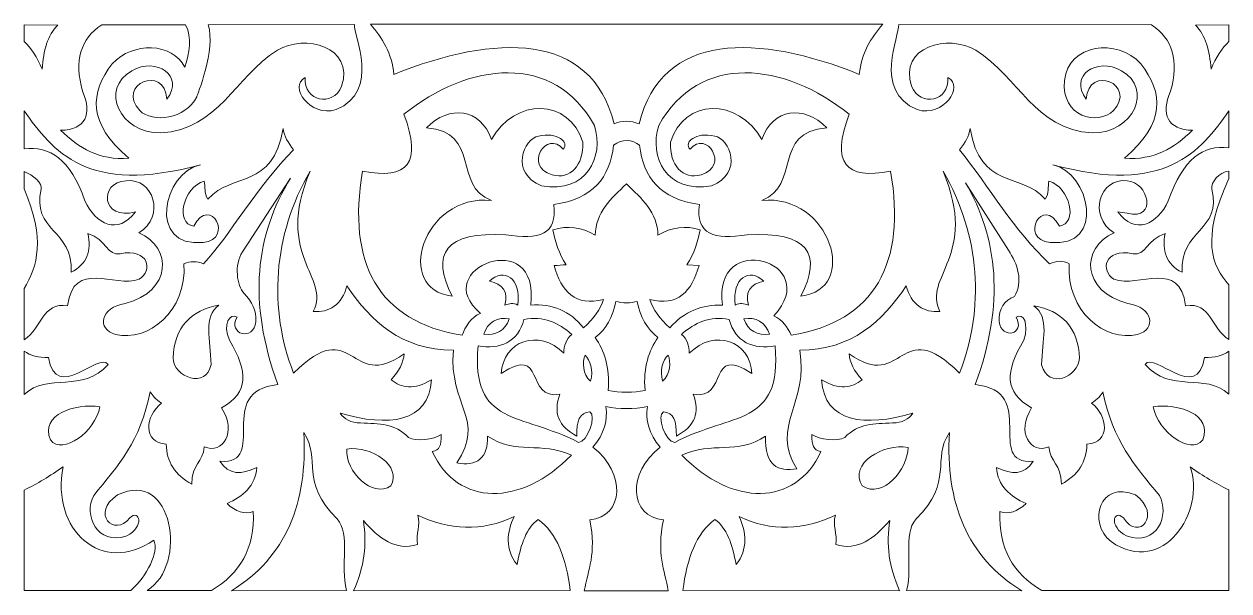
# Model space of a CAD drawing. Header units: centimetres. Extents: x -58 to 58, y -29 to 29.
# Drawn here: x 1.1 to 57.7, y -28.8 to -2.2 of the extents above; entities that cross this region are included whole.
import ezdxf

# ---------------------------------------------------------------- set-up
doc = ezdxf.new("R2010")
doc.units = ezdxf.units.CM
doc.header["$MEASUREMENT"] = 0
doc.layers.add('layer 1', color=7, linetype='Continuous')

msp = doc.modelspace()

# ---------------------------------------------------------------- linework, layer by layer
at = {"layer": 'layer 1', "color": 114, "lineweight": 9}
for points, knots in [([(1.14552, -2.25861), (1.14552, -2.25861), (1.14552, -3.03086), (1.14552, -3.03086), (1.14552, -3.03086), (1.46794, -3.3465), (1.75667, -3.77615), (1.99412, -4.33269), (1.99412, -4.33269), (2.05034, -3.46752), (2.2566, -2.74163), (2.73014, -2.26429), (2.73014, -2.26429), (2.73014, -2.26429), (1.14552, -2.25861), (1.14552, -2.25861)], [0, 0, 0, 0, 0.2, 0.2, 0.2, 0.2, 0.4, 0.4, 0.4, 0.4, 0.6, 0.6, 0.6, 0.6, 1, 1, 1, 1]), ([(8.70057, -4.24764), (8.89878, -3.55367), (9.04535, -2.86745), (8.73517, -2.24977), (8.73517, -2.24977), (8.73517, -2.24977), (4.79246, -2.26139), (4.79246, -2.26139), (4.79246, -2.26139), (3.79253, -2.90796), (3.49195, -3.94212), (3.89077, -5.364), (3.89077, -5.364), (4.36591, -6.46393), (4.03743, -7.16676), (2.85897, -7.20779), (2.85897, -7.20779), (3.71664, -8.025), (4.68725, -8.6361), (6.0609, -8.51089), (6.0609, -8.51089), (4.11908, -6.88023), (4.23572, -5.4392), (5.28802, -4.08449), (5.28802, -4.08449), (6.25243, -3.03208), (8.11069, -3.0868), (8.70057, -4.24764)], [0, 0, 0, 0, 0.125, 0.125, 0.125, 0.125, 0.25, 0.25, 0.25, 0.25, 0.375, 0.375, 0.375, 0.375, 0.5, 0.5, 0.5, 0.5, 0.625, 0.625, 0.625, 0.625, 0.75, 0.75, 0.75, 0.75, 1, 1, 1, 1]), ([(9.25727, -5.6346), (8.7296, -6.69816), (7.18021, -6.87765), (6.57612, -6.27715), (6.57612, -6.27715), (5.45639, -5.04949), (7.74997, -4.0913), (7.85513, -5.73994), (7.85513, -5.73994), (8.69354, -4.63484), (7.35411, -3.75625), (6.20722, -4.40809), (6.20722, -4.40809), (4.69632, -5.27199), (5.61685, -7.33673), (7.56986, -7.33189), (7.56986, -7.33189), (10.31174, -7.13883), (11.00181, -4.7384), (13.04442, -3.44913), (13.04442, -3.44913), (14.32606, -2.67232), (16.67549, -3.26776), (16.06199, -5.14126), (16.06199, -5.14126), (15.63943, -6.14454), (14.27903, -5.84916), (14.35061, -4.72758), (14.35061, -4.72758), (13.57154, -5.1343), (14.55295, -6.60974), (15.80436, -6.23752), (15.80436, -6.23752), (17.91443, -5.34119), (16.62445, -2.76907), (16.6604, -2.2436), (16.6604, -2.2436), (16.6604, -2.2436), (9.79406, -2.2539), (9.79406, -2.2539), (9.79406, -2.2539), (10.16558, -3.38012), (9.25727, -5.6346), (9.25727, -5.6346)], [0, 0, 0, 0, 0.08333333, 0.08333333, 0.08333333, 0.08333333, 0.16666667, 0.16666667, 0.16666667, 0.16666667, 0.25, 0.25, 0.25, 0.25, 0.33333333, 0.33333333, 0.33333333, 0.33333333, 0.41666667, 0.41666667, 0.41666667, 0.41666667, 0.5, 0.5, 0.5, 0.5, 0.58333333, 0.58333333, 0.58333333, 0.58333333, 0.66666667, 0.66666667, 0.66666667, 0.66666667, 0.75, 0.75, 0.75, 0.75, 0.83333333, 0.83333333, 0.83333333, 0.83333333, 1, 1, 1, 1]), ([(30.03866, -6.89753), (31.09733, -2.56923), (35.64655, -2.67386), (40.38052, -4.58091), (40.38052, -4.58091), (40.47142, -3.59735), (40.92695, -2.87379), (41.48464, -2.22292), (41.48464, -2.22292), (41.48464, -2.22292), (17.41487, -2.22292), (17.41487, -2.22292), (17.41487, -2.22292), (17.97256, -2.87379), (18.4281, -3.59735), (18.51899, -4.58091), (18.51899, -4.58091), (23.25296, -2.67386), (27.80218, -2.56923), (28.86085, -6.89753), (28.86085, -6.89753), (29.24536, -6.74578), (29.64457, -6.74955), (30.03866, -6.89753)], [0, 0, 0, 0, 0.14285714, 0.14285714, 0.14285714, 0.14285714, 0.28571429, 0.28571429, 0.28571429, 0.28571429, 0.42857143, 0.42857143, 0.42857143, 0.42857143, 0.57142857, 0.57142857, 0.57142857, 0.57142857, 0.71428571, 0.71428571, 0.71428571, 0.71428571, 1, 1, 1, 1]), ([(54.10705, -2.26139), (55.10698, -2.90796), (55.40756, -3.94212), (55.00874, -5.364), (55.00874, -5.364), (54.5336, -6.46393), (54.86208, -7.16676), (56.04054, -7.20779), (56.04054, -7.20779), (55.18287, -8.025), (54.21226, -8.6361), (52.83861, -8.51089), (52.83861, -8.51089), (54.78044, -6.88023), (54.66379, -5.4392), (53.61149, -4.08449), (53.61149, -4.08449), (52.49809, -2.86949), (50.19153, -3.13824), (50.02312, -4.87048), (50.02312, -4.87048), (49.84894, -6.59828), (51.60129, -6.99495), (52.3234, -6.27715), (52.3234, -6.27715), (53.44312, -5.04949), (51.14955, -4.0913), (51.04438, -5.73994), (51.04438, -5.73994), (50.20598, -4.63484), (51.5454, -3.75625), (52.69229, -4.40809), (52.69229, -4.40809), (54.20318, -5.27199), (53.28266, -7.33673), (51.32965, -7.33189), (51.32965, -7.33189), (48.58777, -7.13882), (47.8977, -4.73841), (45.85509, -3.44913), (45.85509, -3.44913), (44.57345, -2.67232), (42.22402, -3.26776), (42.83752, -5.14126), (42.83752, -5.14126), (43.26008, -6.14454), (44.62048, -5.84916), (44.5489, -4.72758), (44.5489, -4.72758), (45.32797, -5.1343), (44.34656, -6.60974), (43.09515, -6.23752), (43.09515, -6.23752), (40.98508, -5.34119), (42.27506, -2.76907), (42.23912, -2.2436), (42.23912, -2.2436), (42.23912, -2.2436), (54.10705, -2.26139), (54.10705, -2.26139)], [0, 0, 0, 0, 0.0625, 0.0625, 0.0625, 0.0625, 0.125, 0.125, 0.125, 0.125, 0.1875, 0.1875, 0.1875, 0.1875, 0.25, 0.25, 0.25, 0.25, 0.3125, 0.3125, 0.3125, 0.3125, 0.375, 0.375, 0.375, 0.375, 0.4375, 0.4375, 0.4375, 0.4375, 0.5, 0.5, 0.5, 0.5, 0.5625, 0.5625, 0.5625, 0.5625, 0.625, 0.625, 0.625, 0.625, 0.6875, 0.6875, 0.6875, 0.6875, 0.75, 0.75, 0.75, 0.75, 0.8125, 0.8125, 0.8125, 0.8125, 0.875, 0.875, 0.875, 0.875, 1, 1, 1, 1]), ([(57.74552, -2.25864), (57.74552, -2.25864), (57.74551, -3.03918), (57.74551, -3.03918), (57.74551, -3.03918), (57.42652, -3.35402), (57.14077, -3.78104), (56.90541, -4.33269), (56.90541, -4.33269), (56.8492, -3.46752), (56.64298, -2.74163), (56.16937, -2.26429), (56.16937, -2.26429), (56.16937, -2.26429), (57.74552, -2.25864), (57.74552, -2.25864)], [0, 0, 0, 0, 0.2, 0.2, 0.2, 0.2, 0.4, 0.4, 0.4, 0.4, 0.6, 0.6, 0.6, 0.6, 1, 1, 1, 1]), ([(29.44051, -9.72579), (30.15212, -10.39449), (30.91288, -11.07504), (30.92195, -12.1306), (30.92195, -12.1306), (31.55991, -11.74447), (32.22234, -11.66178), (32.90935, -11.8824), (32.90935, -11.8824), (32.80075, -12.427), (32.63827, -12.97169), (32.28369, -13.51644), (32.28369, -13.51644), (32.28369, -13.51644), (32.85415, -13.55781), (32.85415, -13.55781), (32.85415, -13.55781), (32.51079, -14.76449), (31.86062, -15.48848), (30.53551, -15.15048), (30.53551, -15.15048), (30.68883, -15.60549), (31.00162, -16.04681), (31.47401, -16.47427), (31.47401, -16.47427), (32.16631, -15.71978), (32.99345, -15.36684), (33.95551, -15.41551), (33.95551, -15.41551), (33.4526, -11.82334), (38.7462, -13.35401), (36.36616, -15.91193), (36.36616, -15.91193), (36.78373, -16.12433), (37.03104, -16.4472), (37.17859, -16.8259), (37.17859, -16.8259), (41.13504, -16.19498), (42.5949, -13.40268), (41.85268, -9.13141), (41.85268, -9.13141), (39.73035, -9.53127), (39.03946, -8.75745), (39.9105, -6.45461), (39.9105, -6.45461), (36.87612, -4.00489), (32.85836, -3.54105), (30.95875, -6.98026), (30.95875, -6.98026), (30.49763, -8.48063), (31.32714, -10.17402), (33.44301, -9.81398), (33.44301, -9.81398), (34.96465, -9.20028), (34.28365, -7.60393), (33.59022, -7.47668), (33.59022, -7.47668), (32.70685, -7.26941), (32.11184, -7.77022), (32.43091, -8.0972), (32.43091, -8.0972), (33.18749, -7.14709), (34.32867, -8.899), (32.94616, -9.29688), (32.94616, -9.29688), (32.10281, -9.5347), (31.46481, -8.84521), (31.51081, -7.76626), (31.51081, -7.76626), (32.11966, -5.70384), (34.72353, -5.66416), (35.79845, -7.64215), (35.79845, -7.64215), (36.3214, -6.14691), (37.77519, -6.01091), (38.85317, -7.08368), (38.85317, -7.08368), (36.2708, -7.29052), (37.64479, -9.81398), (35.79845, -10.49656), (35.79845, -10.49656), (39.02962, -10.17243), (40.41281, -14.7023), (37.63864, -14.98501), (37.63864, -14.98501), (38.67611, -13.01137), (37.95693, -11.94614), (35.11758, -12.10992), (35.11758, -12.10992), (33.56555, -12.34102), (32.68221, -12.1205), (32.87255, -10.68272), (32.87255, -10.68272), (31.02161, -10.45253), (30.23949, -9.40977), (30.05706, -7.91105), (30.05706, -7.91105), (29.76328, -7.63979), (29.19755, -7.58861), (28.84245, -7.91105), (28.84245, -7.91105), (28.66002, -9.40977), (27.8779, -10.45253), (26.02696, -10.68272), (26.02696, -10.68272), (26.2173, -12.1205), (25.33397, -12.34102), (23.78193, -12.10992), (23.78193, -12.10992), (20.94258, -11.94614), (20.2234, -13.01137), (21.26087, -14.98501), (21.26087, -14.98501), (18.4867, -14.7023), (19.86989, -10.17243), (23.10106, -10.49656), (23.10106, -10.49656), (21.25472, -9.81398), (22.62871, -7.29052), (20.04634, -7.08368), (20.04634, -7.08368), (21.12432, -6.01091), (22.57811, -6.14691), (23.10106, -7.64215), (23.10106, -7.64215), (24.17598, -5.66416), (26.77985, -5.70384), (27.3887, -7.76626), (27.3887, -7.76626), (27.4347, -8.84521), (26.7967, -9.5347), (25.95335, -9.29688), (25.95335, -9.29688), (24.57085, -8.899), (25.71202, -7.14709), (26.46861, -8.0972), (26.46861, -8.0972), (26.78767, -7.77022), (26.19266, -7.26941), (25.30929, -7.47668), (25.30929, -7.47668), (24.61586, -7.60393), (23.93486, -9.20028), (25.4565, -9.81398), (25.4565, -9.81398), (27.57238, -10.17402), (28.40188, -8.48063), (27.94076, -6.98026), (27.94076, -6.98026), (26.04115, -3.54105), (22.02339, -4.00489), (18.98901, -6.45461), (18.98901, -6.45461), (19.86005, -8.75745), (19.16916, -9.53127), (17.04684, -9.13141), (17.04684, -9.13141), (16.30461, -13.40268), (17.76447, -16.19498), (21.72092, -16.8259), (21.72092, -16.8259), (21.86848, -16.4472), (22.13879, -15.96499), (22.59084, -15.79812), (22.59084, -15.79812), (20.07279, -13.7184), (25.44691, -11.61838), (24.944, -15.41551), (24.944, -15.41551), (25.95202, -15.32127), (26.80216, -15.69702), (27.4255, -16.47427), (27.4255, -16.47427), (27.89789, -16.04681), (28.21068, -15.60549), (28.364, -15.15048), (28.364, -15.15048), (27.03889, -15.48848), (26.38872, -14.76449), (26.04536, -13.55781), (26.04536, -13.55781), (26.23553, -13.54399), (26.4257, -13.53021), (26.61582, -13.51644), (26.61582, -13.51644), (26.26124, -12.97169), (26.09876, -12.427), (25.99016, -11.8824), (25.99016, -11.8824), (26.67717, -11.66178), (27.3396, -11.74447), (27.97756, -12.1306), (27.97756, -12.1306), (27.98663, -11.07504), (28.7289, -10.39449), (29.44051, -9.72579)], [0, 0, 0, 0, 0.02, 0.02, 0.02, 0.02, 0.04, 0.04, 0.04, 0.04, 0.06, 0.06, 0.06, 0.06, 0.08, 0.08, 0.08, 0.08, 0.1, 0.1, 0.1, 0.1, 0.12, 0.12, 0.12, 0.12, 0.14, 0.14, 0.14, 0.14, 0.16, 0.16, 0.16, 0.16, 0.18, 0.18, 0.18, 0.18, 0.2, 0.2, 0.2, 0.2, 0.22, 0.22, 0.22, 0.22, 0.24, 0.24, 0.24, 0.24, 0.26, 0.26, 0.26, 0.26, 0.28, 0.28, 0.28, 0.28, 0.3, 0.3, 0.3, 0.3, 0.32, 0.32, 0.32, 0.32, 0.34, 0.34, 0.34, 0.34, 0.36, 0.36, 0.36, 0.36, 0.38, 0.38, 0.38, 0.38, 0.4, 0.4, 0.4, 0.4, 0.42, 0.42, 0.42, 0.42, 0.44, 0.44, 0.44, 0.44, 0.46, 0.46, 0.46, 0.46, 0.48, 0.48, 0.48, 0.48, 0.5, 0.5, 0.5, 0.5, 0.52, 0.52, 0.52, 0.52, 0.54, 0.54, 0.54, 0.54, 0.56, 0.56, 0.56, 0.56, 0.58, 0.58, 0.58, 0.58, 0.6, 0.6, 0.6, 0.6, 0.62, 0.62, 0.62, 0.62, 0.64, 0.64, 0.64, 0.64, 0.66, 0.66, 0.66, 0.66, 0.68, 0.68, 0.68, 0.68, 0.7, 0.7, 0.7, 0.7, 0.72, 0.72, 0.72, 0.72, 0.74, 0.74, 0.74, 0.74, 0.76, 0.76, 0.76, 0.76, 0.78, 0.78, 0.78, 0.78, 0.8, 0.8, 0.8, 0.8, 0.82, 0.82, 0.82, 0.82, 0.84, 0.84, 0.84, 0.84, 0.86, 0.86, 0.86, 0.86, 0.88, 0.88, 0.88, 0.88, 0.9, 0.9, 0.9, 0.9, 0.92, 0.92, 0.92, 0.92, 0.94, 0.94, 0.94, 0.94, 0.96, 0.96, 0.96, 0.96, 1, 1, 1, 1]), ([(1.14552, -8.07409), (2.35247, -7.95441), (3.30621, -8.51721), (3.99988, -10.51719), (3.99988, -10.51719), (4.51807, -11.62767), (5.55478, -12.1393), (6.37373, -11.03436), (6.37373, -11.03436), (4.79236, -11.4788), (4.61957, -9.64633), (5.93324, -9.57571), (5.93324, -9.57571), (7.22774, -9.4098), (7.80745, -11.25132), (6.54047, -12.01649), (6.54047, -12.01649), (8.13346, -12.72494), (8.09317, -14.75206), (5.89528, -15.33663), (5.89528, -15.33663), (4.7227, -15.50531), (4.53711, -16.54694), (5.4444, -16.78503), (5.4444, -16.78503), (6.96561, -17.15698), (8.80281, -15.6902), (8.65559, -13.47512), (8.65559, -13.47512), (8.96222, -13.32993), (9.26885, -13.34693), (9.57568, -13.47512), (9.57568, -13.47512), (10.83702, -12.12195), (12.05237, -9.88083), (13.80815, -8.11786), (13.80815, -8.11786), (13.53208, -7.80079), (13.36648, -7.46982), (13.31125, -7.12505), (13.31125, -7.12505), (12.82385, -9.99679), (10.95287, -9.14177), (9.7781, -10.43451), (9.7781, -10.43451), (9.59402, -10.15178), (9.6677, -9.8691), (9.61248, -9.58645), (9.61248, -9.58645), (8.60621, -9.88552), (8.2289, -11.5872), (9.11564, -11.70651), (9.11564, -11.70651), (9.90585, -10.21879), (11.03473, -12.32549), (9.55727, -12.47182), (9.55727, -12.47182), (6.89952, -12.74476), (7.69489, -9.17665), (9.42841, -8.8212), (9.42841, -8.8212), (4.12183, -10.28215), (2.47861, -8.17698), (1.14552, -6.28552), (1.14552, -6.28552), (1.14552, -6.28552), (1.14552, -8.07409), (1.14552, -8.07409)], [0, 0, 0, 0, 0.05555556, 0.05555556, 0.05555556, 0.05555556, 0.11111111, 0.11111111, 0.11111111, 0.11111111, 0.16666667, 0.16666667, 0.16666667, 0.16666667, 0.22222222, 0.22222222, 0.22222222, 0.22222222, 0.27777778, 0.27777778, 0.27777778, 0.27777778, 0.33333333, 0.33333333, 0.33333333, 0.33333333, 0.38888889, 0.38888889, 0.38888889, 0.38888889, 0.44444444, 0.44444444, 0.44444444, 0.44444444, 0.5, 0.5, 0.5, 0.5, 0.55555556, 0.55555556, 0.55555556, 0.55555556, 0.61111111, 0.61111111, 0.61111111, 0.61111111, 0.66666667, 0.66666667, 0.66666667, 0.66666667, 0.72222222, 0.72222222, 0.72222222, 0.72222222, 0.77777778, 0.77777778, 0.77777778, 0.77777778, 0.83333333, 0.83333333, 0.83333333, 0.83333333, 0.88888889, 0.88888889, 0.88888889, 0.88888889, 1, 1, 1, 1]), ([(57.74552, -6.29756), (56.41392, -8.18588), (54.76643, -10.27905), (49.47102, -8.8212), (49.47102, -8.8212), (51.20464, -9.17665), (51.99999, -12.74476), (49.34227, -12.47182), (49.34227, -12.47182), (47.86477, -12.32549), (48.99367, -10.21879), (49.78392, -11.70651), (49.78392, -11.70651), (50.67062, -11.5872), (50.29329, -9.88552), (49.28707, -9.58645), (49.28707, -9.58645), (49.23184, -9.8691), (49.30548, -10.15178), (49.12141, -10.43451), (49.12141, -10.43451), (47.94659, -9.14177), (46.07567, -9.99679), (45.58819, -7.12505), (45.58819, -7.12505), (45.533, -7.46982), (45.36741, -7.80079), (45.09139, -8.11786), (45.09139, -8.11786), (46.51752, -9.88839), (47.63705, -11.91702), (49.32383, -13.47512), (49.32383, -13.47512), (49.63074, -13.34442), (49.93733, -13.28708), (50.24391, -13.47512), (50.24391, -13.47512), (50.09662, -15.6902), (51.9339, -17.15698), (53.4551, -16.78503), (53.4551, -16.78503), (54.3624, -16.54694), (54.17681, -15.50531), (53.00423, -15.33663), (53.00423, -15.33663), (50.80634, -14.75206), (50.76605, -12.72494), (52.35904, -12.01649), (52.35904, -12.01649), (51.09203, -11.25132), (51.67176, -9.4098), (52.96627, -9.57571), (52.96627, -9.57571), (53.9438, -9.61868), (54.43782, -11.45142), (52.96744, -11.09644), (52.96744, -11.09644), (52.96744, -11.09644), (52.5258, -11.03436), (52.5258, -11.03436), (52.5258, -11.03436), (53.34475, -12.1393), (54.38143, -11.62767), (54.89963, -10.51719), (54.89963, -10.51719), (55.59337, -8.5169), (56.53306, -7.88345), (57.74552, -8.02917), (57.74552, -8.02917), (57.74552, -8.02917), (57.74552, -6.29756), (57.74552, -6.29756)], [0, 0, 0, 0, 0.05263158, 0.05263158, 0.05263158, 0.05263158, 0.10526316, 0.10526316, 0.10526316, 0.10526316, 0.15789474, 0.15789474, 0.15789474, 0.15789474, 0.21052632, 0.21052632, 0.21052632, 0.21052632, 0.26315789, 0.26315789, 0.26315789, 0.26315789, 0.31578947, 0.31578947, 0.31578947, 0.31578947, 0.36842105, 0.36842105, 0.36842105, 0.36842105, 0.42105263, 0.42105263, 0.42105263, 0.42105263, 0.47368421, 0.47368421, 0.47368421, 0.47368421, 0.52631579, 0.52631579, 0.52631579, 0.52631579, 0.57894737, 0.57894737, 0.57894737, 0.57894737, 0.63157895, 0.63157895, 0.63157895, 0.63157895, 0.68421053, 0.68421053, 0.68421053, 0.68421053, 0.73684211, 0.73684211, 0.73684211, 0.73684211, 0.78947368, 0.78947368, 0.78947368, 0.78947368, 0.84210526, 0.84210526, 0.84210526, 0.84210526, 0.89473684, 0.89473684, 0.89473684, 0.89473684, 1, 1, 1, 1]), ([(1.14552, -17.03692), (1.14552, -17.03692), (1.14552, -14.6389), (1.14552, -14.6389), (1.14552, -14.6389), (1.78008, -13.58329), (2.15638, -12.31527), (1.14553, -9.95946), (1.14553, -9.95946), (1.14553, -9.95946), (1.14552, -9.14359), (1.14552, -9.14359), (1.14552, -9.14359), (1.58198, -9.29247), (2.01714, -9.70426), (1.95385, -9.96375), (1.95385, -9.96375), (1.47244, -11.9349), (3.4683, -11.86175), (3.35581, -13.86805), (3.35581, -13.86805), (4.10189, -13.49661), (4.30896, -12.86226), (4.14711, -12.04788), (4.14711, -12.04788), (5.0182, -12.34435), (5.06093, -13.11827), (5.65604, -12.99934), (5.65604, -12.99934), (7.02723, -12.7277), (7.19586, -13.79897), (6.55777, -14.19896), (6.55777, -14.19896), (5.36164, -14.62304), (3.46603, -13.24046), (3.19023, -15.44003), (3.19023, -15.44003), (1.9798, -15.26157), (1.98121, -16.52158), (1.14552, -17.03692)], [0, 0, 0, 0, 0.09090909, 0.09090909, 0.09090909, 0.09090909, 0.18181818, 0.18181818, 0.18181818, 0.18181818, 0.27272727, 0.27272727, 0.27272727, 0.27272727, 0.36363636, 0.36363636, 0.36363636, 0.36363636, 0.45454545, 0.45454545, 0.45454545, 0.45454545, 0.54545455, 0.54545455, 0.54545455, 0.54545455, 0.63636364, 0.63636364, 0.63636364, 0.63636364, 0.72727273, 0.72727273, 0.72727273, 0.72727273, 0.81818182, 0.81818182, 0.81818182, 0.81818182, 1, 1, 1, 1]), ([(6.93, -28.80202), (6.93, -28.80202), (9.94375, -28.80202), (9.94375, -28.80202), (9.94375, -28.80202), (11.2893, -28.02217), (11.99009, -26.81723), (11.91274, -25.09954), (11.91274, -25.09954), (11.50164, -25.25498), (11.09071, -25.09799), (10.67978, -24.72719), (10.67978, -24.72719), (11.43073, -24.37999), (12.01515, -23.90509), (12.07837, -23.03107), (12.07837, -23.03107), (11.3571, -23.38636), (10.75059, -23.38335), (10.34853, -22.74156), (10.34853, -22.74156), (12.6733, -22.90699), (10.05967, -19.42862), (13.07204, -19.14244), (13.07204, -19.14244), (11.61989, -15.2216), (12.0405, -12.08222), (13.66531, -9.44574), (13.66531, -9.44574), (13.66531, -9.44574), (11.39969, -12.9148), (11.39969, -12.9148), (11.39969, -12.9148), (10.99873, -13.5234), (11.14214, -14.48681), (11.48475, -14.85971), (11.48475, -14.85971), (11.85812, -15.27484), (12.05921, -15.6455), (12.03809, -16.18986), (12.03809, -16.18986), (11.93149, -17.13235), (10.69457, -16.78728), (11.14898, -15.97721), (11.14898, -15.97721), (10.81796, -15.75404), (10.4639, -16.31151), (10.78752, -17.06346), (10.78752, -17.06346), (11.6772, -18.54064), (11.71674, -19.49203), (10.42215, -20.23876), (10.42215, -20.23876), (11.16589, -21.35053), (10.4762, -22.43222), (9.61248, -22.05893), (9.61248, -22.05893), (9.55418, -22.79036), (9.02657, -22.85732), (9.02361, -23.81709), (9.02361, -23.81709), (8.23224, -23.38283), (7.83356, -22.75532), (7.82753, -21.93485), (7.82753, -21.93485), (6.68759, -21.86534), (6.84343, -20.59678), (7.60667, -20.01129), (7.60667, -20.01129), (7.32854, -19.82898), (7.16627, -19.65228), (7.07303, -19.47343), (7.07303, -19.47343), (6.5973, -21.81824), (5.58602, -22.92587), (4.41395, -24.34434), (4.41395, -24.34434), (3.92702, -25.25365), (4.57431, -26.72069), (5.96435, -26.24385), (5.96435, -26.24385), (6.81101, -25.81594), (6.58396, -24.95173), (6.11158, -25.39582), (6.11158, -25.39582), (5.37559, -26.34319), (4.25152, -25.16659), (5.54113, -24.3202), (5.54113, -24.3202), (8.14758, -23.04638), (8.85917, -27.62326), (6.93, -28.80202)], [0, 0, 0, 0, 0.04166667, 0.04166667, 0.04166667, 0.04166667, 0.08333333, 0.08333333, 0.08333333, 0.08333333, 0.125, 0.125, 0.125, 0.125, 0.16666667, 0.16666667, 0.16666667, 0.16666667, 0.20833333, 0.20833333, 0.20833333, 0.20833333, 0.25, 0.25, 0.25, 0.25, 0.29166667, 0.29166667, 0.29166667, 0.29166667, 0.33333333, 0.33333333, 0.33333333, 0.33333333, 0.375, 0.375, 0.375, 0.375, 0.41666667, 0.41666667, 0.41666667, 0.41666667, 0.45833333, 0.45833333, 0.45833333, 0.45833333, 0.5, 0.5, 0.5, 0.5, 0.54166667, 0.54166667, 0.54166667, 0.54166667, 0.58333333, 0.58333333, 0.58333333, 0.58333333, 0.625, 0.625, 0.625, 0.625, 0.66666667, 0.66666667, 0.66666667, 0.66666667, 0.70833333, 0.70833333, 0.70833333, 0.70833333, 0.75, 0.75, 0.75, 0.75, 0.79166667, 0.79166667, 0.79166667, 0.79166667, 0.83333333, 0.83333333, 0.83333333, 0.83333333, 0.875, 0.875, 0.875, 0.875, 0.91666667, 0.91666667, 0.91666667, 0.91666667, 1, 1, 1, 1]), ([(14.58098, -9.13141), (12.82975, -12.12021), (12.62118, -15.60196), (13.8081, -18.60473), (13.8081, -18.60473), (16.6604, -15.75718), (16.40277, -19.54929), (18.99744, -17.69463), (18.99744, -17.69463), (18.96678, -18.10135), (18.76432, -18.50812), (18.39017, -18.91499), (18.39017, -18.91499), (18.8715, -19.30267), (19.46036, -19.41349), (20.28557, -18.91499), (20.28557, -18.91499), (20.16217, -20.93947), (18.24988, -21.13766), (15.99793, -20.48698), (15.99793, -20.48698), (16.19037, -20.76839), (16.49241, -20.93739), (16.95483, -20.94203), (16.95483, -20.94203), (17.84684, -20.98253), (18.54152, -20.9487), (19.20476, -21.61973), (19.20476, -21.61973), (19.54825, -21.8415), (20.39293, -21.72522), (20.74562, -21.47982), (20.74562, -21.47982), (20.73736, -22.01954), (20.6797, -22.19932), (20.32237, -22.2865), (20.32237, -22.2865), (21.51076, -24.88061), (24.50106, -24.87713), (26.85505, -22.45197), (26.85505, -22.45197), (25.45035, -21.80385), (24.22968, -22.43815), (22.91704, -21.56256), (22.91704, -21.56256), (22.95724, -22.55969), (22.39585, -23.02103), (21.46785, -22.80853), (21.46785, -22.80853), (22.8648, -20.82039), (21.06907, -20.09751), (21.31607, -17.52916), (21.31607, -17.52916), (18.85989, -17.5061), (17.4402, -16.18889), (16.31076, -14.50928), (16.31076, -14.50928), (16.08688, -15.37975), (15.47653, -15.77961), (14.7282, -15.70895), (14.7282, -15.70895), (15.56239, -14.05423), (12.88186, -13.14413), (14.58098, -9.13141)], [0, 0, 0, 0, 0.05882353, 0.05882353, 0.05882353, 0.05882353, 0.11764706, 0.11764706, 0.11764706, 0.11764706, 0.17647059, 0.17647059, 0.17647059, 0.17647059, 0.23529412, 0.23529412, 0.23529412, 0.23529412, 0.29411765, 0.29411765, 0.29411765, 0.29411765, 0.35294118, 0.35294118, 0.35294118, 0.35294118, 0.41176471, 0.41176471, 0.41176471, 0.41176471, 0.47058824, 0.47058824, 0.47058824, 0.47058824, 0.52941176, 0.52941176, 0.52941176, 0.52941176, 0.58823529, 0.58823529, 0.58823529, 0.58823529, 0.64705882, 0.64705882, 0.64705882, 0.64705882, 0.70588235, 0.70588235, 0.70588235, 0.70588235, 0.76470588, 0.76470588, 0.76470588, 0.76470588, 0.82352941, 0.82352941, 0.82352941, 0.82352941, 0.88235294, 0.88235294, 0.88235294, 0.88235294, 1, 1, 1, 1]), ([(44.31853, -9.13141), (46.06976, -12.12021), (46.27833, -15.60196), (45.09141, -18.60473), (45.09141, -18.60473), (42.23912, -15.75718), (42.49674, -19.54929), (39.90207, -17.69463), (39.90207, -17.69463), (39.93273, -18.10135), (40.13519, -18.50812), (40.50934, -18.91499), (40.50934, -18.91499), (40.02801, -19.30267), (39.43915, -19.41349), (38.61394, -18.91499), (38.61394, -18.91499), (38.73734, -20.93947), (40.64963, -21.13766), (42.90158, -20.48698), (42.90158, -20.48698), (42.70914, -20.76839), (42.4071, -20.93739), (41.94469, -20.94203), (41.94469, -20.94203), (41.05267, -20.98253), (40.35799, -20.9487), (39.69475, -21.61973), (39.69475, -21.61973), (39.35126, -21.8415), (38.50658, -21.72522), (38.15389, -21.47982), (38.15389, -21.47982), (38.16215, -22.01954), (38.21981, -22.19932), (38.57714, -22.2865), (38.57714, -22.2865), (37.38875, -24.88061), (34.39845, -24.87713), (32.04447, -22.45197), (32.04447, -22.45197), (33.44916, -21.80385), (34.66983, -22.43815), (35.98247, -21.56256), (35.98247, -21.56256), (35.94227, -22.96961), (36.54958, -23.23739), (37.45462, -23.09318), (37.45462, -23.09318), (36.17264, -21.09368), (38.03738, -19.98365), (37.58344, -17.52916), (37.58344, -17.52916), (40.03962, -17.5061), (41.45931, -16.18889), (42.58875, -14.50928), (42.58875, -14.50928), (42.81263, -15.37975), (43.42299, -15.77961), (44.17131, -15.70895), (44.17131, -15.70895), (43.33712, -14.05423), (46.01765, -13.14413), (44.31853, -9.13141)], [0, 0, 0, 0, 0.05882353, 0.05882353, 0.05882353, 0.05882353, 0.11764706, 0.11764706, 0.11764706, 0.11764706, 0.17647059, 0.17647059, 0.17647059, 0.17647059, 0.23529412, 0.23529412, 0.23529412, 0.23529412, 0.29411765, 0.29411765, 0.29411765, 0.29411765, 0.35294118, 0.35294118, 0.35294118, 0.35294118, 0.41176471, 0.41176471, 0.41176471, 0.41176471, 0.47058824, 0.47058824, 0.47058824, 0.47058824, 0.52941176, 0.52941176, 0.52941176, 0.52941176, 0.58823529, 0.58823529, 0.58823529, 0.58823529, 0.64705882, 0.64705882, 0.64705882, 0.64705882, 0.70588235, 0.70588235, 0.70588235, 0.70588235, 0.76470588, 0.76470588, 0.76470588, 0.76470588, 0.82352941, 0.82352941, 0.82352941, 0.82352941, 0.88235294, 0.88235294, 0.88235294, 0.88235294, 1, 1, 1, 1]), ([(57.74551, -9.1234), (57.74551, -9.1234), (57.74549, -9.46637), (57.74549, -9.46637), (57.74549, -9.46637), (56.42228, -12.35787), (56.94319, -13.53925), (57.74551, -14.46627), (57.74551, -14.46627), (57.74551, -14.46627), (57.74551, -17.03166), (57.74551, -17.03166), (57.74551, -17.03166), (56.9183, -16.51307), (56.91565, -15.26216), (55.70928, -15.44003), (55.70928, -15.44003), (55.43347, -13.24046), (53.53786, -14.62304), (52.34177, -14.19896), (52.34177, -14.19896), (51.70364, -13.79897), (51.87233, -12.7277), (53.24347, -12.99934), (53.24347, -12.99934), (53.83857, -13.11827), (53.88135, -12.34435), (54.7524, -12.04788), (54.7524, -12.04788), (54.59051, -12.86226), (54.79762, -13.49661), (55.54368, -13.86805), (55.54368, -13.86805), (55.43127, -11.86175), (57.42702, -11.93497), (56.94567, -9.96375), (56.94567, -9.96375), (56.87045, -9.6556), (57.2905, -9.16003), (57.74551, -9.1234)], [0, 0, 0, 0, 0.09090909, 0.09090909, 0.09090909, 0.09090909, 0.18181818, 0.18181818, 0.18181818, 0.18181818, 0.27272727, 0.27272727, 0.27272727, 0.27272727, 0.36363636, 0.36363636, 0.36363636, 0.36363636, 0.45454545, 0.45454545, 0.45454545, 0.45454545, 0.54545455, 0.54545455, 0.54545455, 0.54545455, 0.63636364, 0.63636364, 0.63636364, 0.63636364, 0.72727273, 0.72727273, 0.72727273, 0.72727273, 0.81818182, 0.81818182, 0.81818182, 0.81818182, 1, 1, 1, 1]), ([(57.74552, -24.08648), (57.13006, -23.79127), (56.52301, -23.42995), (55.92496, -22.99525), (55.92496, -22.99525), (56.68107, -25.07318), (54.66369, -28.19944), (52.20783, -26.51148), (52.20783, -26.51148), (51.08058, -25.62229), (51.6731, -23.60227), (53.35838, -24.3202), (53.35838, -24.3202), (54.60257, -25.22945), (53.52587, -26.54322), (52.78792, -25.39582), (52.78792, -25.39582), (52.31555, -24.95173), (52.08848, -25.81594), (52.93512, -26.24385), (52.93512, -26.24385), (54.38261, -26.7435), (54.97251, -25.25365), (54.4855, -24.34434), (54.4855, -24.34434), (53.31349, -22.92587), (52.30222, -21.81824), (51.82647, -19.47343), (51.82647, -19.47343), (51.73325, -19.65228), (51.57095, -19.82898), (51.29284, -20.01129), (51.29284, -20.01129), (52.05608, -20.59678), (52.21196, -21.86534), (51.07204, -21.93485), (51.07204, -21.93485), (51.06587, -22.75532), (50.66727, -23.38283), (49.8759, -23.81709), (49.8759, -23.81709), (49.87294, -22.85732), (49.34533, -22.79036), (49.28707, -22.05893), (49.28707, -22.05893), (48.42339, -22.43222), (47.73356, -21.35053), (48.47733, -20.23876), (48.47733, -20.23876), (47.18285, -19.49203), (47.22232, -18.54064), (48.11203, -17.06346), (48.11203, -17.06346), (48.36668, -16.24887), (48.08155, -15.75404), (47.75052, -15.97721), (47.75052, -15.97721), (48.20494, -16.78728), (47.06568, -17.06406), (46.94762, -16.1785), (46.94762, -16.1785), (46.93224, -15.5431), (47.20848, -15.19825), (47.67163, -15.00929), (47.67163, -15.00929), (48.09859, -14.31549), (47.81642, -13.46085), (47.38485, -12.83518), (47.38485, -12.83518), (47.38485, -12.83518), (45.36824, -9.66898), (45.36824, -9.66898), (45.36824, -9.66898), (46.88122, -12.2591), (47.23887, -15.33163), (45.82747, -19.14244), (45.82747, -19.14244), (48.83985, -19.42862), (46.22623, -22.90699), (48.55096, -22.74156), (48.55096, -22.74156), (48.14897, -23.38335), (47.54238, -23.38636), (46.82117, -23.03107), (46.82117, -23.03107), (46.88442, -23.90509), (47.46881, -24.37999), (48.21973, -24.72719), (48.21973, -24.72719), (47.8088, -25.09799), (47.39786, -25.25498), (46.98686, -25.09954), (46.98686, -25.09954), (46.9094, -26.81723), (47.61025, -28.02217), (48.95577, -28.80202), (48.95577, -28.80202), (48.95577, -28.80202), (57.74552, -28.80202), (57.74552, -28.80202), (57.74552, -28.80202), (57.74552, -28.80202), (57.74552, -24.08648), (57.74552, -24.08648)], [0, 0, 0, 0, 0.03703704, 0.03703704, 0.03703704, 0.03703704, 0.07407407, 0.07407407, 0.07407407, 0.07407407, 0.11111111, 0.11111111, 0.11111111, 0.11111111, 0.14814815, 0.14814815, 0.14814815, 0.14814815, 0.18518519, 0.18518519, 0.18518519, 0.18518519, 0.22222222, 0.22222222, 0.22222222, 0.22222222, 0.25925926, 0.25925926, 0.25925926, 0.25925926, 0.2962963, 0.2962963, 0.2962963, 0.2962963, 0.33333333, 0.33333333, 0.33333333, 0.33333333, 0.37037037, 0.37037037, 0.37037037, 0.37037037, 0.40740741, 0.40740741, 0.40740741, 0.40740741, 0.44444444, 0.44444444, 0.44444444, 0.44444444, 0.48148148, 0.48148148, 0.48148148, 0.48148148, 0.51851852, 0.51851852, 0.51851852, 0.51851852, 0.55555556, 0.55555556, 0.55555556, 0.55555556, 0.59259259, 0.59259259, 0.59259259, 0.59259259, 0.62962963, 0.62962963, 0.62962963, 0.62962963, 0.66666667, 0.66666667, 0.66666667, 0.66666667, 0.7037037, 0.7037037, 0.7037037, 0.7037037, 0.74074074, 0.74074074, 0.74074074, 0.74074074, 0.77777778, 0.77777778, 0.77777778, 0.77777778, 0.81481481, 0.81481481, 0.81481481, 0.81481481, 0.85185185, 0.85185185, 0.85185185, 0.85185185, 0.88888889, 0.88888889, 0.88888889, 0.88888889, 0.92592593, 0.92592593, 0.92592593, 0.92592593, 1, 1, 1, 1]), ([(23.00905, -14.28175), (23.62246, -14.44713), (23.90064, -14.75024), (23.72892, -15.41406), (23.72892, -15.41406), (23.95086, -15.33804), (24.10886, -15.29754), (24.34319, -15.40865), (24.34319, -15.40865), (24.51164, -14.13184), (23.6842, -13.64122), (23.00905, -14.28175)], [0, 0, 0, 0, 0.25, 0.25, 0.25, 0.25, 0.5, 0.5, 0.5, 0.5, 1, 1, 1, 1]), ([(35.89046, -14.28175), (35.27705, -14.44713), (34.99887, -14.75024), (35.1706, -15.41406), (35.1706, -15.41406), (34.94865, -15.33804), (34.79065, -15.29754), (34.55632, -15.40865), (34.55632, -15.40865), (34.38787, -14.13184), (35.21531, -13.64122), (35.89046, -14.28175)], [0, 0, 0, 0, 0.25, 0.25, 0.25, 0.25, 0.5, 0.5, 0.5, 0.5, 1, 1, 1, 1]), ([(30.31469, -19.41141), (30.22569, -18.30437), (30.49862, -17.56008), (30.92195, -16.92932), (30.92195, -16.92932), (30.40661, -16.53695), (30.09666, -15.98746), (29.94949, -15.2353), (29.94949, -15.2353), (29.67028, -15.32398), (29.22923, -15.32398), (28.95002, -15.2353), (28.95002, -15.2353), (28.80285, -15.98746), (28.4929, -16.53695), (27.97756, -16.92932), (27.97756, -16.92932), (28.40089, -17.56008), (28.67382, -18.30437), (28.58482, -19.41141), (28.58482, -19.41141), (29.12364, -19.53324), (29.77587, -19.53324), (30.31469, -19.41141)], [0, 0, 0, 0, 0.14285714, 0.14285714, 0.14285714, 0.14285714, 0.28571429, 0.28571429, 0.28571429, 0.28571429, 0.42857143, 0.42857143, 0.42857143, 0.42857143, 0.57142857, 0.57142857, 0.57142857, 0.57142857, 0.71428571, 0.71428571, 0.71428571, 0.71428571, 1, 1, 1, 1]), ([(10.29801, -15.41938), (8.99147, -15.63308), (8.20019, -16.45349), (8.14499, -17.88078), (8.14499, -17.88078), (8.14877, -18.79968), (9.72686, -19.36898), (9.92997, -18.19105), (9.92997, -18.19105), (9.91419, -17.03926), (9.52126, -15.96461), (10.29801, -15.41938)], [0, 0, 0, 0, 0.25, 0.25, 0.25, 0.25, 0.5, 0.5, 0.5, 0.5, 1, 1, 1, 1]), ([(48.57851, -15.44215), (49.88504, -15.65585), (50.67632, -16.47626), (50.73153, -17.90356), (50.73153, -17.90356), (50.65878, -18.78829), (49.26462, -19.39175), (48.94654, -18.21382), (48.94654, -18.21382), (48.96232, -17.06203), (49.35526, -15.98738), (48.57851, -15.44215)], [0, 0, 0, 0, 0.25, 0.25, 0.25, 0.25, 0.5, 0.5, 0.5, 0.5, 1, 1, 1, 1]), ([(26.50541, -17.67394), (26.49737, -17.31047), (26.61152, -17.00968), (26.87345, -16.78453), (26.87345, -16.78453), (26.25393, -16.23635), (25.54249, -15.91232), (24.62842, -16.08127), (24.62842, -16.08127), (24.36103, -17.15269), (23.4731, -17.51446), (22.47539, -17.32231), (22.47539, -17.32231), (22.13195, -21.11437), (24.49977, -20.44455), (27.18628, -21.85175), (27.18628, -21.85175), (27.63111, -21.85382), (28.03934, -20.58726), (27.72333, -20.4128), (27.72333, -20.4128), (27.24015, -20.46398), (27.09259, -20.8259), (27.11267, -21.56256), (27.11267, -21.56256), (26.24757, -21.10132), (25.98379, -20.44629), (26.32139, -19.59757), (26.32139, -19.59757), (24.63744, -19.87569), (25.66838, -17.21551), (23.56111, -18.62541), (23.56111, -18.62541), (23.63407, -17.09629), (25.32425, -16.48364), (26.50541, -17.67394)], [0, 0, 0, 0, 0.1, 0.1, 0.1, 0.1, 0.2, 0.2, 0.2, 0.2, 0.3, 0.3, 0.3, 0.3, 0.4, 0.4, 0.4, 0.4, 0.5, 0.5, 0.5, 0.5, 0.6, 0.6, 0.6, 0.6, 0.7, 0.7, 0.7, 0.7, 0.8, 0.8, 0.8, 0.8, 1, 1, 1, 1]), ([(23.93783, -16.06044), (23.74762, -16.60373), (23.29359, -16.86325), (22.7414, -16.77684), (22.7414, -16.77684), (22.8958, -16.23171), (23.41389, -15.9444), (23.93783, -16.06044)], [0, 0, 0, 0, 0.33333333, 0.33333333, 0.33333333, 0.33333333, 1, 1, 1, 1]), ([(32.3941, -17.67394), (32.40214, -17.31047), (32.28799, -17.00968), (32.02606, -16.78453), (32.02606, -16.78453), (32.64558, -16.23635), (33.35702, -15.91232), (34.27109, -16.08127), (34.27109, -16.08127), (34.53848, -17.15269), (35.42642, -17.51446), (36.42412, -17.32231), (36.42412, -17.32231), (36.76756, -21.11437), (34.39974, -20.44455), (31.71323, -21.85175), (31.71323, -21.85175), (31.2684, -21.85382), (30.86017, -20.58726), (31.17618, -20.4128), (31.17618, -20.4128), (31.65936, -20.46398), (31.80692, -20.8259), (31.78684, -21.56256), (31.78684, -21.56256), (32.65194, -21.10132), (32.91572, -20.44629), (32.57812, -19.59757), (32.57812, -19.59757), (34.26207, -19.87569), (33.23113, -17.21551), (35.3384, -18.62541), (35.3384, -18.62541), (35.26544, -17.09629), (33.57526, -16.48364), (32.3941, -17.67394)], [0, 0, 0, 0, 0.1, 0.1, 0.1, 0.1, 0.2, 0.2, 0.2, 0.2, 0.3, 0.3, 0.3, 0.3, 0.4, 0.4, 0.4, 0.4, 0.5, 0.5, 0.5, 0.5, 0.6, 0.6, 0.6, 0.6, 0.7, 0.7, 0.7, 0.7, 0.8, 0.8, 0.8, 0.8, 1, 1, 1, 1]), ([(34.96168, -16.06044), (35.15189, -16.60373), (35.60592, -16.86325), (36.15811, -16.77684), (36.15811, -16.77684), (36.00371, -16.23171), (35.48562, -15.9444), (34.96168, -16.06044)], [0, 0, 0, 0, 0.33333333, 0.33333333, 0.33333333, 0.33333333, 1, 1, 1, 1]), ([(1.14552, -19.60543), (2.28725, -18.53707), (3.88007, -19.58849), (5.0899, -18.19473), (5.0899, -18.19473), (4.66418, -17.56128), (2.64723, -20.04859), (2.29278, -17.86377), (2.29278, -17.86377), (1.81676, -17.89345), (1.44736, -17.77703), (1.14551, -17.56805), (1.14551, -17.56805), (1.14551, -17.56805), (1.14552, -19.60543), (1.14552, -19.60543)], [0, 0, 0, 0, 0.2, 0.2, 0.2, 0.2, 0.4, 0.4, 0.4, 0.4, 0.6, 0.6, 0.6, 0.6, 1, 1, 1, 1]), ([(27.49911, -17.75668), (27.35486, -18.07685), (27.38548, -18.6705), (27.75674, -18.97704), (27.75674, -18.97704), (27.91049, -18.46758), (27.73795, -17.99595), (27.49911, -17.75668)], [0, 0, 0, 0, 0.33333333, 0.33333333, 0.33333333, 0.33333333, 1, 1, 1, 1]), ([(31.4004, -17.75668), (31.54465, -18.07685), (31.51404, -18.6705), (31.14277, -18.97704), (31.14277, -18.97704), (30.98902, -18.46758), (31.16156, -17.99595), (31.4004, -17.75668)], [0, 0, 0, 0, 0.33333333, 0.33333333, 0.33333333, 0.33333333, 1, 1, 1, 1]), ([(57.74552, -17.57387), (57.44525, -17.77918), (57.07831, -17.89317), (56.60672, -17.86377), (56.60672, -17.86377), (56.2523, -20.04859), (54.23535, -17.56128), (53.80965, -18.19473), (53.80965, -18.19473), (55.01647, -19.58505), (56.60438, -18.54225), (57.74552, -19.59756), (57.74552, -19.59756), (57.74552, -19.59756), (57.74552, -17.57387), (57.74552, -17.57387)], [0, 0, 0, 0, 0.2, 0.2, 0.2, 0.2, 0.4, 0.4, 0.4, 0.4, 0.6, 0.6, 0.6, 0.6, 1, 1, 1, 1]), ([(4.71043, -20.186), (4.47929, -21.34996), (2.9705, -22.4744), (2.38263, -21.73721), (2.38263, -21.73721), (1.8927, -20.537), (3.53425, -20.00777), (4.71043, -20.186)], [0, 0, 0, 0, 0.33333333, 0.33333333, 0.33333333, 0.33333333, 1, 1, 1, 1]), ([(31.40762, -28.82292), (31.23096, -27.81157), (30.85445, -27.10589), (31.17958, -25.49253), (31.17958, -25.49253), (29.56864, -25.33736), (29.46588, -23.27586), (31.03236, -22.07966), (31.03236, -22.07966), (30.49101, -21.44526), (30.32849, -20.81102), (30.4251, -20.17672), (30.4251, -20.17672), (29.82639, -20.29184), (29.07312, -20.29184), (28.47441, -20.17672), (28.47441, -20.17672), (28.57102, -20.81102), (28.4085, -21.44526), (27.86715, -22.07966), (27.86715, -22.07966), (29.43363, -23.27586), (29.33087, -25.33736), (27.71993, -25.49253), (27.71993, -25.49253), (28.04506, -27.10589), (27.64014, -27.81147), (27.46347, -28.82282), (27.46347, -28.82282), (27.46347, -28.82282), (31.40762, -28.82292), (31.40762, -28.82292)], [0, 0, 0, 0, 0.11111111, 0.11111111, 0.11111111, 0.11111111, 0.22222222, 0.22222222, 0.22222222, 0.22222222, 0.33333333, 0.33333333, 0.33333333, 0.33333333, 0.44444444, 0.44444444, 0.44444444, 0.44444444, 0.55555556, 0.55555556, 0.55555556, 0.55555556, 0.66666667, 0.66666667, 0.66666667, 0.66666667, 0.77777778, 0.77777778, 0.77777778, 0.77777778, 1, 1, 1, 1]), ([(54.18908, -20.186), (54.42022, -21.34996), (55.92901, -22.4744), (56.51688, -21.73721), (56.51688, -21.73721), (57.00681, -20.537), (55.36526, -20.00777), (54.18908, -20.186)], [0, 0, 0, 0, 0.33333333, 0.33333333, 0.33333333, 0.33333333, 1, 1, 1, 1]), ([(14.28655, -21.39708), (14.47078, -24.67725), (13.46483, -27.23459), (10.8822, -28.82268), (10.8822, -28.82268), (10.8822, -28.82268), (16.29236, -28.80199), (16.29236, -28.80199), (16.29236, -28.80199), (15.98838, -27.60028), (16.48738, -26.18666), (15.85316, -25.44822), (15.85316, -25.44822), (14.05623, -23.67567), (15.13304, -22.66568), (14.28655, -21.39708)], [0, 0, 0, 0, 0.2, 0.2, 0.2, 0.2, 0.4, 0.4, 0.4, 0.4, 0.6, 0.6, 0.6, 0.6, 1, 1, 1, 1]), ([(44.61296, -21.39708), (44.42873, -24.67725), (45.43468, -27.23459), (48.01731, -28.82268), (48.01731, -28.82268), (48.01731, -28.82268), (42.60715, -28.80199), (42.60715, -28.80199), (42.60715, -28.80199), (42.91113, -27.60028), (42.41213, -26.18666), (43.04635, -25.44822), (43.04635, -25.44822), (44.84328, -23.67567), (43.76647, -22.66568), (44.61296, -21.39708)], [0, 0, 0, 0, 0.2, 0.2, 0.2, 0.2, 0.4, 0.4, 0.4, 0.4, 0.6, 0.6, 0.6, 0.6, 1, 1, 1, 1]), ([(16.30031, -22.16641), (16.23251, -23.21651), (17.50564, -24.48897), (18.38093, -23.89976), (18.38093, -23.89976), (18.90534, -22.9728), (17.47649, -21.98817), (16.30031, -22.16641)], [0, 0, 0, 0, 0.33333333, 0.33333333, 0.33333333, 0.33333333, 1, 1, 1, 1]), ([(42.67392, -22.08671), (42.67272, -23.12546), (41.4858, -24.52314), (40.51858, -23.89976), (40.51858, -23.89976), (39.89068, -22.81341), (41.49775, -21.90848), (42.67392, -22.08671)], [0, 0, 0, 0, 0.33333333, 0.33333333, 0.33333333, 0.33333333, 1, 1, 1, 1]), ([(1.14552, -28.80483), (1.14552, -28.80483), (6.15963, -28.80202), (6.15963, -28.80202), (6.15963, -28.80202), (6.92336, -28.12954), (7.48016, -27.00178), (7.24361, -26.4432), (7.24361, -26.4432), (4.7877, -28.13112), (2.40236, -25.96128), (2.97457, -22.99525), (2.97457, -22.99525), (2.37377, -23.43194), (1.7639, -23.79459), (1.14552, -24.09055), (1.14552, -24.09055), (1.14552, -24.09055), (1.14552, -28.80483), (1.14552, -28.80483)], [0, 0, 0, 0, 0.16666667, 0.16666667, 0.16666667, 0.16666667, 0.33333333, 0.33333333, 0.33333333, 0.33333333, 0.5, 0.5, 0.5, 0.5, 0.66666667, 0.66666667, 0.66666667, 0.66666667, 1, 1, 1, 1]), ([(16.62127, -28.82021), (17.12504, -27.71791), (17.26375, -26.62605), (17.08364, -25.51322), (17.08364, -25.51322), (17.81038, -26.36552), (18.60154, -26.96309), (19.6231, -26.65084), (19.6231, -26.65084), (19.53715, -26.13703), (19.79181, -25.74775), (19.6415, -25.26501), (19.6415, -25.26501), (21.09521, -25.96861), (22.65937, -26.07222), (24.16837, -25.32706), (24.16837, -25.32706), (23.8186, -26.07169), (23.73274, -26.85788), (24.30643, -27.59212), (24.30643, -27.59212), (24.48382, -26.60957), (24.74915, -25.86925), (25.29789, -25.46808), (25.29789, -25.46808), (26.17663, -26.10871), (26.61518, -27.29925), (26.80685, -28.79822), (26.80685, -28.79822), (26.80685, -28.79822), (16.62127, -28.82021), (16.62127, -28.82021)], [0, 0, 0, 0, 0.11111111, 0.11111111, 0.11111111, 0.11111111, 0.22222222, 0.22222222, 0.22222222, 0.22222222, 0.33333333, 0.33333333, 0.33333333, 0.33333333, 0.44444444, 0.44444444, 0.44444444, 0.44444444, 0.55555556, 0.55555556, 0.55555556, 0.55555556, 0.66666667, 0.66666667, 0.66666667, 0.66666667, 0.77777778, 0.77777778, 0.77777778, 0.77777778, 1, 1, 1, 1]), ([(42.27824, -28.82021), (41.77447, -27.71791), (41.63577, -26.62605), (41.81587, -25.51322), (41.81587, -25.51322), (41.08913, -26.36552), (40.29797, -26.96309), (39.27641, -26.65084), (39.27641, -26.65084), (39.36236, -26.13703), (39.1077, -25.74775), (39.25801, -25.26501), (39.25801, -25.26501), (37.8043, -25.96861), (36.24014, -26.07222), (34.73114, -25.32706), (34.73114, -25.32706), (35.08091, -26.07169), (35.16677, -26.85788), (34.59309, -27.59212), (34.59309, -27.59212), (34.41569, -26.60957), (34.15036, -25.86925), (33.60162, -25.46808), (33.60162, -25.46808), (32.72289, -26.10871), (32.28434, -27.29925), (32.09266, -28.79822), (32.09266, -28.79822), (32.09266, -28.79822), (42.27824, -28.82021), (42.27824, -28.82021)], [0, 0, 0, 0, 0.11111111, 0.11111111, 0.11111111, 0.11111111, 0.22222222, 0.22222222, 0.22222222, 0.22222222, 0.33333333, 0.33333333, 0.33333333, 0.33333333, 0.44444444, 0.44444444, 0.44444444, 0.44444444, 0.55555556, 0.55555556, 0.55555556, 0.55555556, 0.66666667, 0.66666667, 0.66666667, 0.66666667, 0.77777778, 0.77777778, 0.77777778, 0.77777778, 1, 1, 1, 1])]:
    msp.add_open_spline(points, degree=3, knots=knots, dxfattribs=at)

doc.saveas('drawing.dxf')
